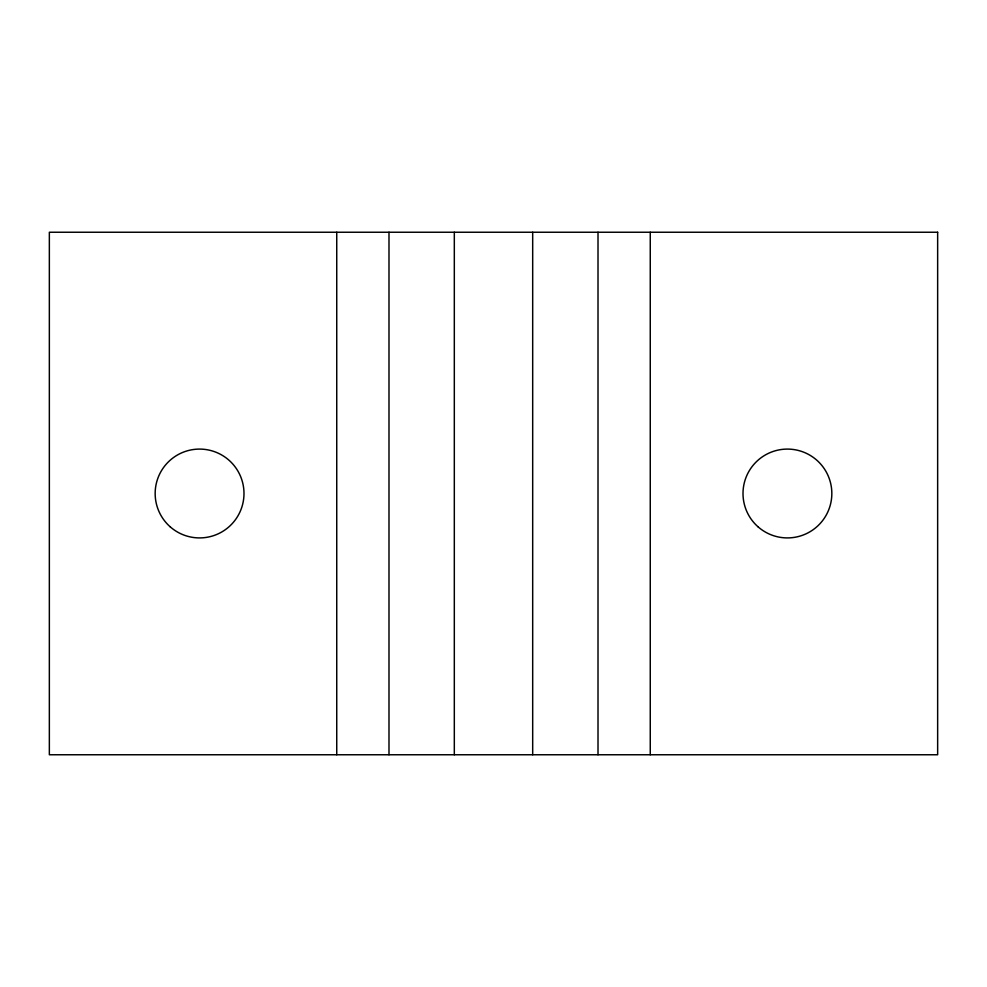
<?xml version="1.0" encoding="UTF-8"?>
<svg xmlns="http://www.w3.org/2000/svg" width="987" height="987" viewBox="0 0 987 987"><rect width="100%" height="100%" fill="white"/><g stroke="black" fill="none" stroke-linecap="round" stroke-linejoin="round"><path stroke-width="1.48" d="M650.26 232.241L650.26 754.759M598.011 232.241L598.011 754.759M532.684 232.241L532.684 754.759M454.316 232.241L454.316 754.759M388.989 232.241L388.989 754.759M336.74 232.241L336.74 754.759M937.65 232.241L49.35 232.241L49.35 754.759L937.65 754.759L937.65 232.241M757.954 526.737A44.415 44.415 0 0 0 830.931 502.408A44.415 44.415 0 0 0 773.376 451.367A44.415 44.415 0 0 0 757.954 526.737M170.109 526.737A44.415 44.415 0 0 0 243.086 502.408A44.415 44.415 0 0 0 185.531 451.367A44.415 44.415 0 0 0 170.109 526.737"/></g></svg>
